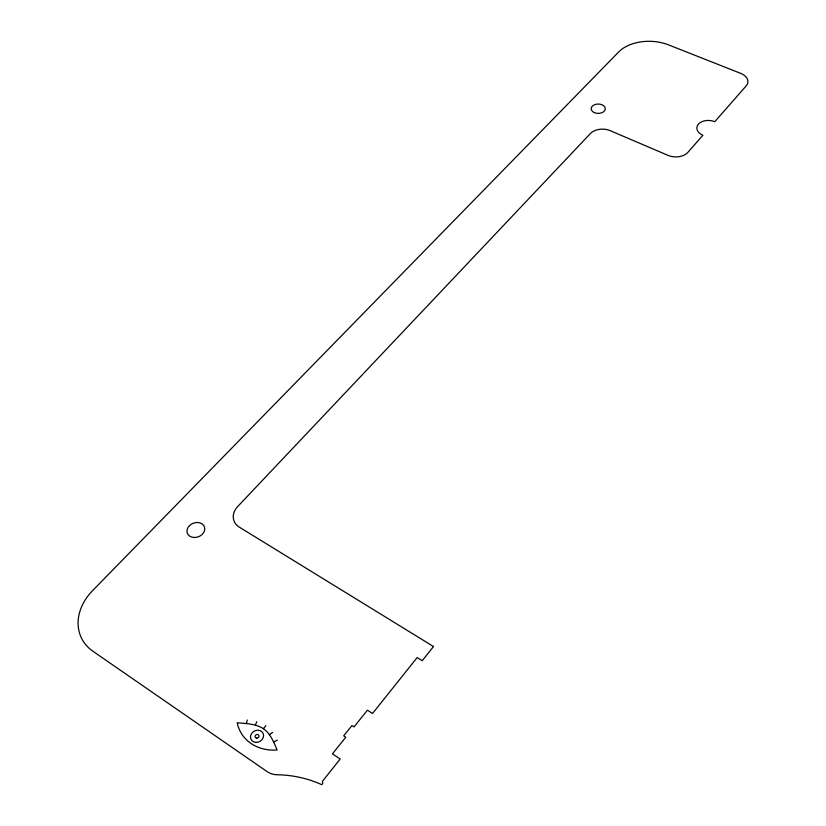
<?xml version="1.0" encoding="UTF-8"?>
<svg xmlns="http://www.w3.org/2000/svg" width="826" height="826" viewBox="0 0 826 826"><rect width="100%" height="100%" fill="white"/><g stroke="black" fill="none" stroke-linecap="round" stroke-linejoin="round"><path stroke-width="1.24" d="M246.355 723.566L247.294 720.014M255.296 725.156L256.783 721.707M263.422 728.677C270.587 733.705 273.788 742.254 277.113 749.977C258.837 751.474 241.12 741.531 237.196 722.781C246.086 723.545 255.657 723.721 263.422 728.677L265.869 725.641M269.369 734.644L272.673 732.394M273.613 741.996L277.206 740.199M433.495 646.541L422.231 660.728L417.151 657.568L372.536 713.478L367.436 710.174L354.034 726.901L351.959 725.538L343.688 735.832L345.774 737.205L332.444 753.849L340.178 759.032L322.46 781.282L322.708 783.533L321.789 784.7A127.896 113.823 -44.6 0 0 277.34 774.767A20.454 18.017 -30.5 0 1 267.066 771.577L92.915 651.249A51.542 41.176 -26.5 0 1 92.491 590.745L618.612 52.028A36.767 23.655 1.5 0 1 668.533 44.872L740.654 73.349A14.042 9.065 3.8 0 1 746.188 85.873L714.789 121.69A12.039 8.023 3.6 0 0 698.424 124.148A12.039 8.023 3.6 0 0 702.895 135.247L687.924 152.314A14.569 9.86 2.8 0 1 667.914 155.329L610.177 130.642A14.414 9.747 0.5 0 0 590.383 133.575L237.62 506.627A17.976 14.414 -17.9 0 0 239.313 527.143L433.495 646.541M256.752 738.124A2.034 1.766 -29.8 0 0 258.848 735.398A2.034 1.766 -29.8 0 0 255.471 735.346A2.034 1.766 -29.8 0 0 256.752 738.124M256.122 742.409A6.763 5.875 -29.8 0 0 263.091 733.333A6.763 5.875 -29.8 0 0 251.847 733.168A6.763 5.875 -29.8 0 0 256.122 742.409M594.214 112.563A7.073 4.688 0.3 0 0 605.282 109.135A7.073 4.688 0.3 0 0 595.236 104.468A7.073 4.688 0.3 0 0 594.214 112.563M193.532 537.447A9.117 7.238 -20.6 0 0 204.466 526.988A9.117 7.238 -20.6 0 0 189.567 525.553A9.117 7.238 -20.6 0 0 193.532 537.447"/></g></svg>
